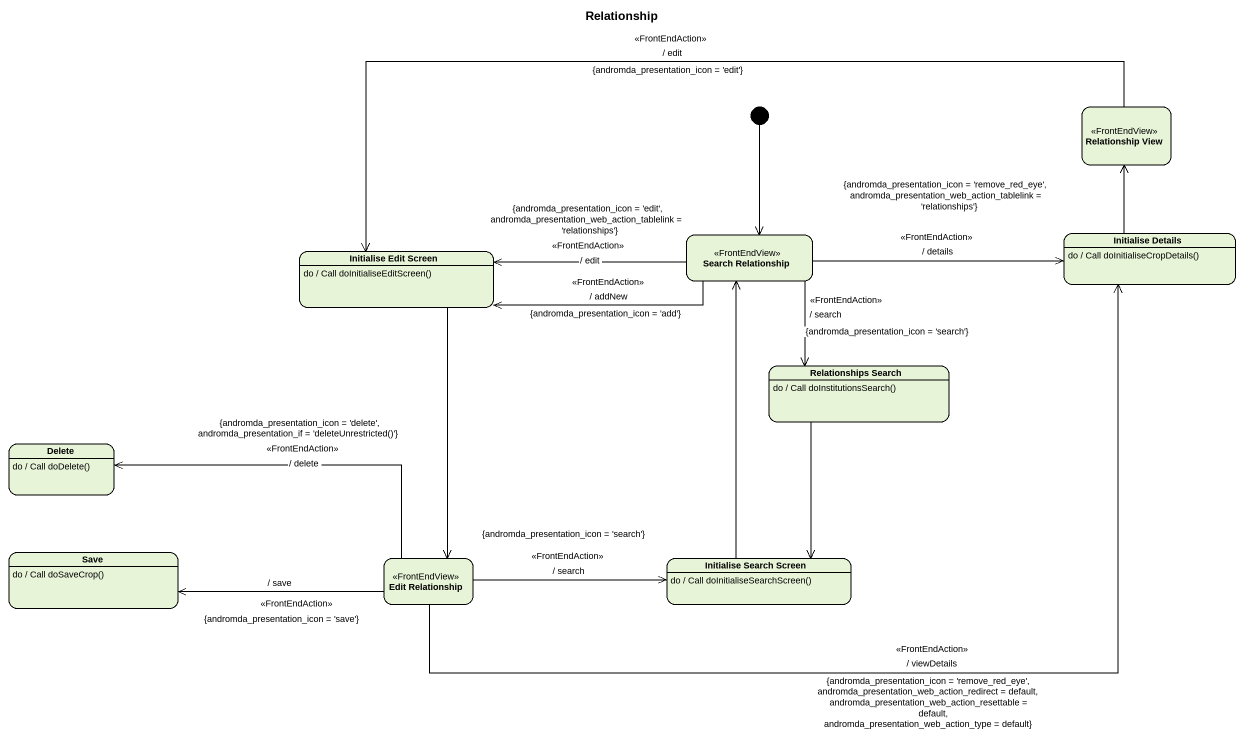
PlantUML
@startuml
title Relationship
hide empty description
state "Relationship View" as Relationship_View <<FrontEndView>>
state "Search Relationship" as Search_Relationship <<FrontEndView>>
state "Initialise Details" as Initialise_Details
Initialise_Details : do / Call doInitialiseCropDetails()
state "Initialise Edit Screen" as Initialise_Edit_Screen
Initialise_Edit_Screen : do / Call doInitialiseEditScreen()
state "Relationships Search" as Relationships_Search
Relationships_Search : do / Call doInstitutionsSearch()
state Delete
Delete : do / Call doDelete()
state Save
Save : do / Call doSaveCrop()
state "Edit Relationship" as Edit_Relationship <<FrontEndView>>
state "Initialise Search Screen" as Initialise_Search_Screen
Initialise_Search_Screen : do / Call doInitialiseSearchScreen()
[*] --> Search_Relationship
Relationship_View -left-> Initialise_Edit_Screen : <<FrontEndAction>>\n/ edit\n{andromda_presentation_icon = 'edit'}
Search_Relationship -right-> Initialise_Details : {andromda_presentation_icon = 'remove_red_eye', andromda_presentation_web_action_tablelink = 'relationships'}\n<<FrontEndAction>>\n/ details
Search_Relationship -left-> Initialise_Edit_Screen : {andromda_presentation_icon = 'edit', andromda_presentation_web_action_tablelink = 'relationships'}\n<<FrontEndAction>>\n/ edit
Search_Relationship -left-> Initialise_Edit_Screen : <<FrontEndAction>>\n/ addNew\n{andromda_presentation_icon = 'add'}
Search_Relationship --> Relationships_Search : <<FrontEndAction>>\n/ search\n{andromda_presentation_icon = 'search'}
Initialise_Details -up-> Relationship_View
Initialise_Edit_Screen --> Edit_Relationship
Relationships_Search --> Initialise_Search_Screen
Edit_Relationship -right-> Initialise_Details : <<FrontEndAction>>\n/ viewDetails\n{andromda_presentation_icon = 'remove_red_eye', andromda_presentation_web_action_redirect = default, andromda_presentation_web_action_resettable = default, andromda_presentation_web_action_type = default}
Edit_Relationship -left-> Delete : {andromda_presentation_icon = 'delete', andromda_presentation_if = 'deleteUnrestricted()'}\n<<FrontEndAction>>\n/ delete
Edit_Relationship -left-> Save : / save\n<<FrontEndAction>>\n{andromda_presentation_icon = 'save'}
Edit_Relationship -right-> Initialise_Search_Screen : {andromda_presentation_icon = 'search'}\n<<FrontEndAction>>\n/ search
Initialise_Search_Screen -up-> Search_Relationship
@enduml
